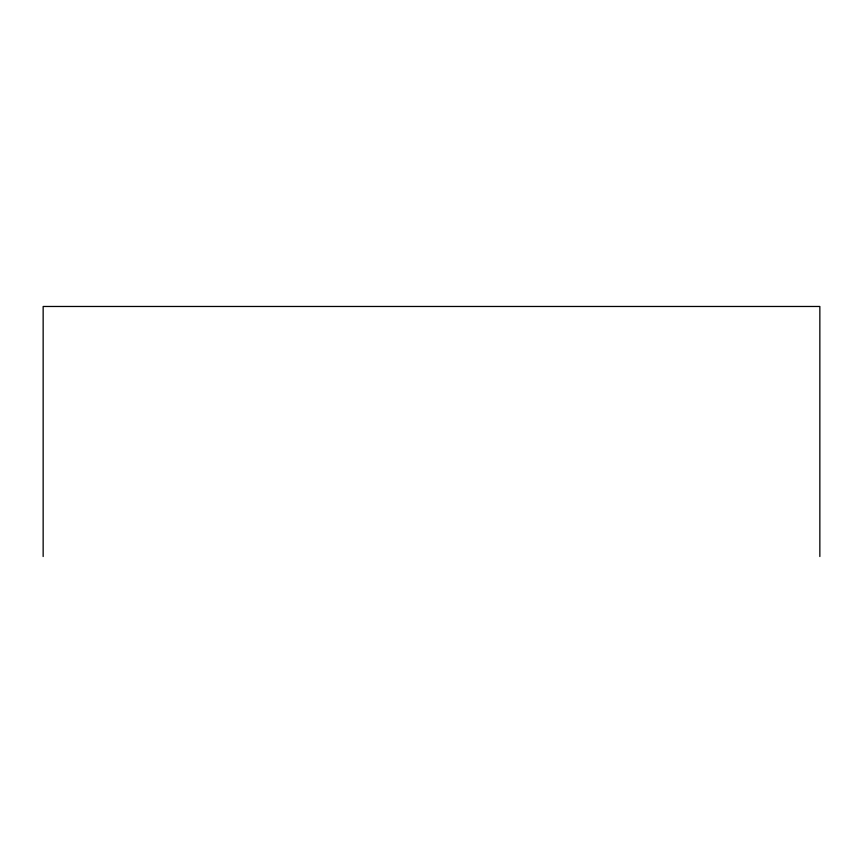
<?xml version="1.0" encoding="UTF-8"?>
<svg xmlns="http://www.w3.org/2000/svg" width="863" height="863" viewBox="0 0 863 863"><rect width="100%" height="100%" fill="white"/><g stroke="black" fill="none" stroke-linecap="round" stroke-linejoin="round"><path stroke-width="1.29" d="M819.85 556.527L819.85 306.473L43.15 306.473L43.15 556.527"/></g></svg>
